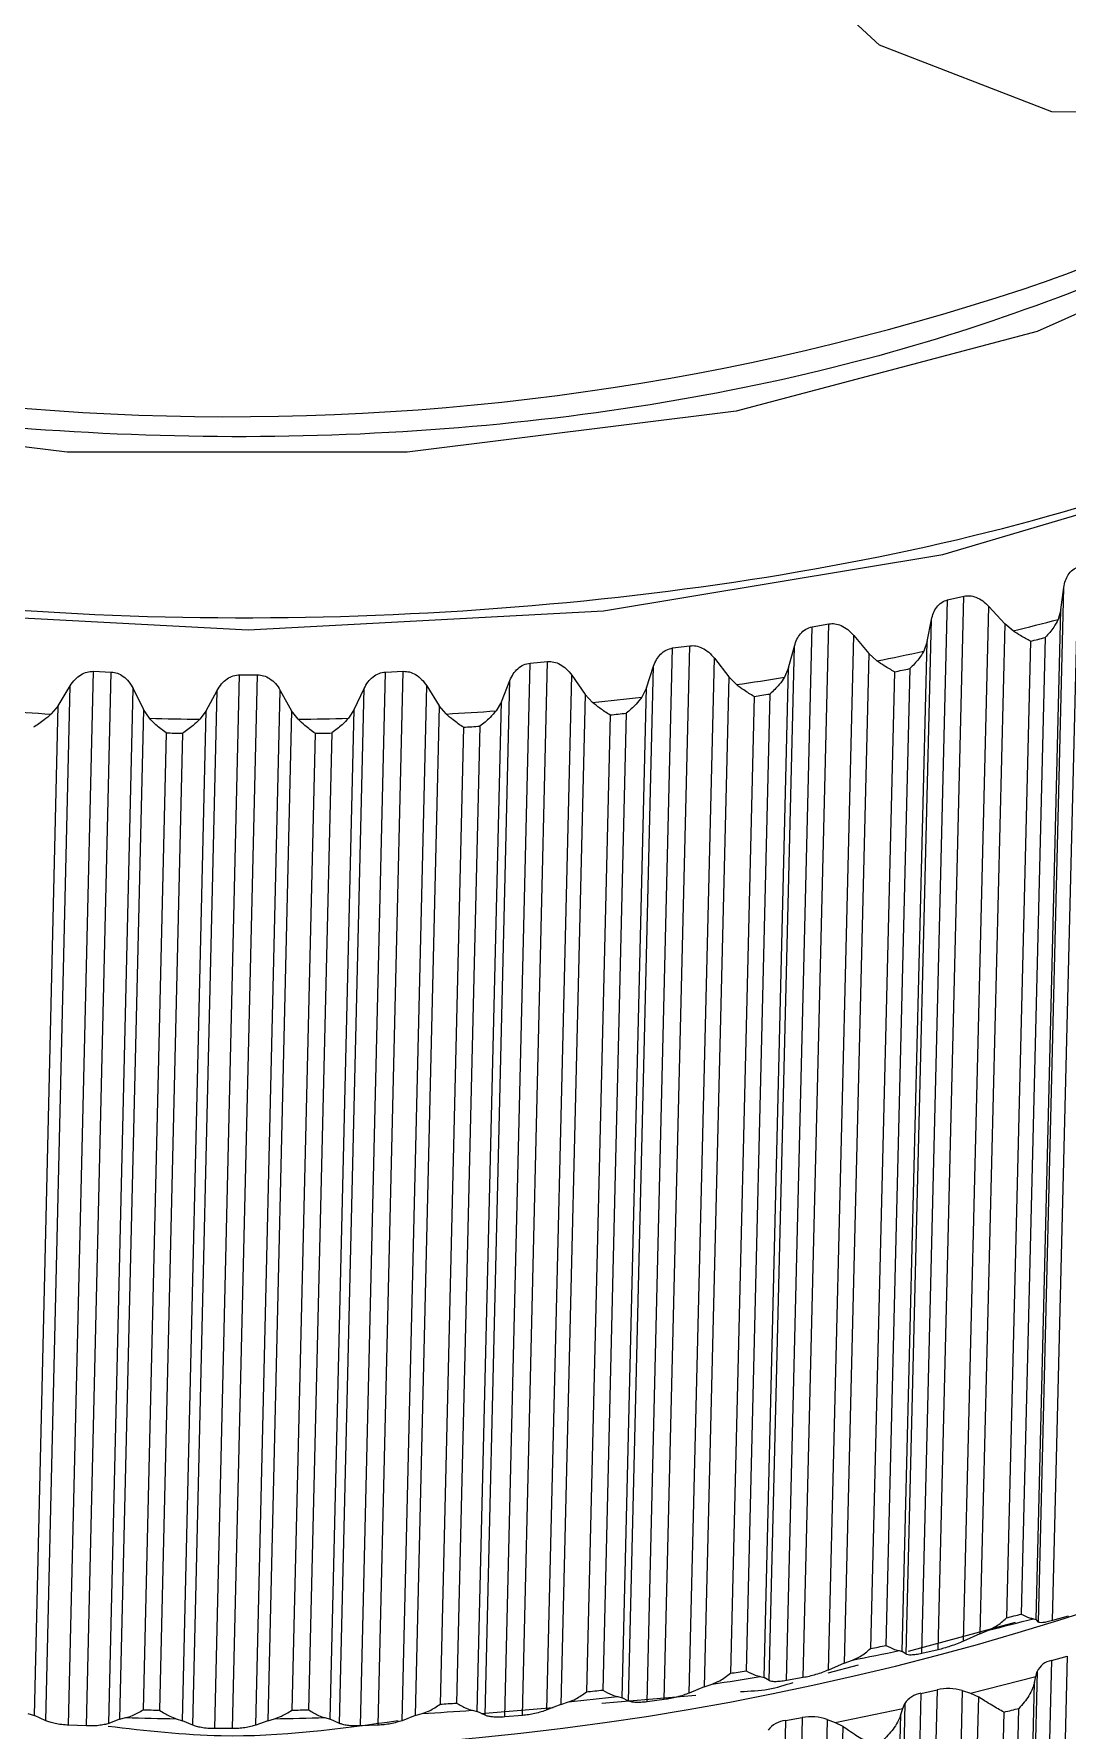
# Model space of a CAD drawing. Header units: millimetres. Extents: x 0 to 279, y 0 to 216.
# Drawn here: x 103.998 to 105.188, y 48.373 to 50.326 of the extents above; entities that cross this region are included whole.
import ezdxf

# ---------------------------------------------------------------- set-up
doc = ezdxf.new("R2010")
doc.units = ezdxf.units.MM

msp = doc.modelspace()

# ---------------------------------------------------------------- linework, layer by layer
at = {"color": 7, "linetype": 'Continuous', "lineweight": 25}
for p, q in [((105.171, 48.4988), (105.2009, 49.7124)), ((105.0392, 48.4652), (105.0689, 49.6788)), ((105.0502, 49.6745), (105.0689, 49.6788)), ((105.1547, 48.4972), (105.1841, 49.6887)), ((105.1806, 49.6631), (105.1841, 49.6887)), ((105.0205, 48.461), (105.0502, 49.6745)), ((105.0684, 48.4752), (105.0977, 49.6667)), ((105.0977, 49.6667), (105.116, 49.6467)), ((105.152, 48.5002), (105.1806, 49.6631)), ((105.1806, 49.6631), (105.1775, 49.6519)), ((104.8645, 48.4297), (104.8941, 49.6434)), ((104.8838, 48.4332), (104.9134, 49.6468)), ((104.8941, 49.6434), (104.9134, 49.6468)), ((105.0024, 48.4601), (105.0316, 49.6517)), ((105.0265, 49.6263), (105.0316, 49.6517)), ((105.116, 49.6467), (105.0874, 48.4838)), ((105.1255, 49.6387), (105.116, 49.6467)), ((104.7041, 48.4053), (104.7334, 49.619)), ((104.7238, 48.4079), (104.7532, 49.6216)), ((104.7334, 49.619), (104.7532, 49.6216)), ((104.8447, 48.4297), (104.8737, 49.6213)), ((104.867, 49.5962), (104.8737, 49.6213)), ((104.9129, 48.4419), (104.942, 49.6335)), ((104.942, 49.6335), (104.9595, 49.6127)), ((104.998, 48.4633), (105.0265, 49.6263)), ((105.0265, 49.6263), (105.0226, 49.6152)), ((105.1456, 49.6268), (105.1179, 48.502)), ((105.1626, 49.6312), (105.1349, 48.5063)), ((104.5401, 48.3879), (104.5693, 49.6016)), ((104.5603, 48.3896), (104.5894, 49.6034)), ((104.5693, 49.6016), (104.5894, 49.6034)), ((104.7526, 48.4154), (104.7815, 49.6071)), ((104.7815, 49.6071), (104.798, 49.5856)), ((104.9595, 49.6127), (104.9311, 48.4497)), ((104.9686, 49.6043), (104.9595, 49.6127)), ((104.0376, 48.3784), (104.0661, 49.5922)), ((104.0581, 48.3776), (104.0867, 49.5913)), ((104.0661, 49.5922), (104.0867, 49.5913)), ((104.2059, 48.3744), (104.2346, 49.5882)), ((104.2264, 48.3744), (104.2551, 49.5882)), ((104.2346, 49.5882), (104.2551, 49.5882)), ((104.3737, 48.3776), (104.4027, 49.5913)), ((104.3941, 48.3784), (104.4231, 49.5922)), ((104.4027, 49.5913), (104.4231, 49.5922)), ((104.5173, 48.3898), (104.5459, 49.5815)), ((104.5361, 49.5571), (104.5459, 49.5815)), ((104.5885, 48.396), (104.6172, 49.5877)), ((104.6172, 49.5877), (104.6327, 49.5655)), ((104.6827, 48.4062), (104.7115, 49.5979)), ((104.7032, 49.5731), (104.7115, 49.5979)), ((104.798, 49.5856), (104.7698, 48.4225)), ((104.8069, 49.5768), (104.798, 49.5856)), ((104.8387, 48.4332), (104.867, 49.5962)), ((104.867, 49.5962), (104.8624, 49.5853)), ((104.9889, 49.5916), (104.9614, 48.4667)), ((105.0066, 49.5952), (104.9791, 48.4702)), ((104.0113, 48.3836), (104.0393, 49.5753)), ((104.0254, 49.5525), (104.0393, 49.5753)), ((104.0838, 48.3805), (104.1119, 49.5723)), ((104.1119, 49.5723), (104.1237, 49.5483)), ((104.1806, 48.3785), (104.2087, 49.5702)), ((104.1961, 49.5468), (104.2087, 49.5702)), ((104.2531, 48.3785), (104.2814, 49.5702)), ((104.2814, 49.5702), (104.2945, 49.5468)), ((104.3496, 48.3805), (104.378, 49.5723)), ((104.3667, 49.5483), (104.378, 49.5723)), ((104.4217, 48.3836), (104.4502, 49.5753)), ((104.4502, 49.5753), (104.4645, 49.5525)), ((104.6327, 49.5655), (104.6047, 48.4024)), ((104.6411, 49.5563), (104.6327, 49.5655)), ((104.6751, 48.41), (104.7032, 49.5731)), ((104.7032, 49.5731), (104.6978, 49.5624)), ((104.8272, 49.5632), (104.7999, 48.4382)), ((104.8454, 49.566), (104.8181, 48.441)), ((103.9981, 48.3894), (104.0254, 49.5525)), ((104.0254, 49.5525), (104.0175, 49.543)), ((104.1237, 49.5483), (104.0963, 48.3852)), ((104.1306, 49.5382), (104.1237, 49.5483)), ((104.1686, 48.3836), (104.1961, 49.5468)), ((104.1961, 49.5468), (104.1888, 49.5369)), ((104.2945, 49.5468), (104.2669, 48.3836)), ((104.3019, 49.5369), (104.2945, 49.5468)), ((104.339, 48.3852), (104.3667, 49.5483)), ((104.3667, 49.5483), (104.36, 49.5382)), ((104.4645, 49.5525), (104.4367, 48.3894)), ((104.4725, 49.543), (104.4645, 49.5525)), ((104.5082, 48.394), (104.5361, 49.5571)), ((104.5361, 49.5571), (104.5301, 49.5467)), ((104.6614, 49.5418), (104.6343, 48.4168)), ((104.68, 49.5439), (104.6528, 48.4188)), ((104.1498, 49.5212), (104.1233, 48.3961)), ((104.1689, 49.5208), (104.1424, 48.3957)), ((104.3216, 49.5208), (104.2949, 48.3957)), ((104.3407, 49.5212), (104.3139, 48.3961)), ((104.4925, 49.5277), (104.4656, 48.4026)), ((104.5114, 49.5289), (104.4844, 48.4038)), ((105.0052, 48.4637), (105.1284, 48.4971)), ((105.0874, 48.4838), (105.0972, 48.4878)), ((105.1491, 48.501), (105.152, 48.5002)), ((105.1547, 48.4972), (105.152, 48.5002)), ((105.1889, 48.5039), (105.171, 48.4988)), ((105.0874, 48.4838), (105.0684, 48.4752)), ((104.9124, 48.4386), (104.9477, 48.4481)), ((104.9311, 48.4497), (104.9129, 48.4419)), ((104.9311, 48.4497), (104.9405, 48.4533)), ((104.9944, 48.4643), (104.998, 48.4633)), ((105.0024, 48.4601), (104.998, 48.4633)), ((105.0392, 48.4652), (105.0205, 48.461)), ((105.1698, 48.4529), (105.1303, 46.8488)), ((105.1878, 48.458), (105.1482, 46.8539)), ((105.1698, 48.4529), (105.1878, 48.458)), ((104.8344, 48.4344), (104.8387, 48.4332)), ((104.8447, 48.4297), (104.8387, 48.4332)), ((104.8838, 48.4332), (104.8645, 48.4297)), ((105.0766, 48.4153), (105.1517, 48.4345)), ((105.1113, 46.85), (105.1502, 48.4276)), ((105.1533, 48.4403), (105.1141, 46.8471)), ((105.1502, 48.4276), (105.1517, 48.4345)), ((105.1517, 48.4345), (105.1533, 48.4403)), ((104.6517, 48.4036), (104.7601, 48.4128)), ((104.6701, 48.4114), (104.6751, 48.41)), ((104.6827, 48.4062), (104.6751, 48.41)), ((104.7238, 48.4079), (104.7041, 48.4053)), ((104.7698, 48.4225), (104.7526, 48.4154)), ((104.7698, 48.4225), (104.7789, 48.4258)), ((105.0194, 48.415), (104.98, 46.8108)), ((105.038, 48.4193), (104.9987, 46.8151)), ((105.0194, 48.415), (105.038, 48.4193)), ((105.067, 48.4183), (105.0279, 46.825)), ((105.0856, 48.4112), (105.0469, 46.8335)), ((105.067, 48.4183), (105.0766, 48.4153)), ((105.0766, 48.4153), (105.0856, 48.4112)), ((103.9905, 48.3919), (103.9981, 48.3894)), ((104.0113, 48.3836), (103.9981, 48.3894)), ((104.4367, 48.3894), (104.4217, 48.3836)), ((104.4367, 48.3894), (104.4449, 48.3919)), ((104.5025, 48.3956), (104.5082, 48.394)), ((104.5173, 48.3898), (104.5082, 48.394)), ((104.5129, 48.3918), (104.5958, 48.3989)), ((104.5603, 48.3896), (104.5401, 48.3879)), ((104.6047, 48.4024), (104.5885, 48.396)), ((104.6047, 48.4024), (104.6134, 48.4053)), ((104.9207, 48.3816), (104.9986, 48.3975)), ((104.9576, 46.813), (104.9962, 48.3907)), ((105.001, 48.4032), (104.962, 46.8099)), ((104.9962, 48.3907), (104.9986, 48.3975)), ((104.9986, 48.3975), (105.001, 48.4032)), ((105.0773, 46.8517), (105.1152, 48.3934)), ((105.0943, 46.856), (105.1323, 48.3977)), ((104.0581, 48.3776), (104.0376, 48.3784)), ((104.0963, 48.3852), (104.0838, 48.3805)), ((104.0963, 48.3852), (104.1034, 48.3871)), ((104.1616, 48.3859), (104.1686, 48.3836)), ((104.1806, 48.3785), (104.1686, 48.3836)), ((104.2264, 48.3744), (104.2059, 48.3744)), ((104.2669, 48.3836), (104.2531, 48.3785)), ((104.2669, 48.3836), (104.2746, 48.3859)), ((104.3326, 48.3871), (104.339, 48.3852)), ((104.3496, 48.3805), (104.339, 48.3852)), ((104.3941, 48.3784), (104.3737, 48.3776)), ((104.8634, 48.3838), (104.8243, 46.7795)), ((104.8827, 48.3872), (104.8436, 46.7829)), ((104.8634, 48.3838), (104.8827, 48.3872)), ((104.9115, 48.385), (104.8727, 46.7916)), ((104.9293, 48.3771), (104.8908, 46.7994)), ((104.9115, 48.385), (104.9207, 48.3816)), ((104.9207, 48.3816), (104.9293, 48.3771))]:
    msp.add_line(p, q, dxfattribs=at)
at = {"color": 8, "linetype": 'Continuous', "lineweight": 25, "flags": 128}
for points in [[(105.7696, 50.3677), (105.6452, 50.3062), (105.3981, 50.2342), (105.1701, 50.2365), (104.9716, 50.3132), (104.8122, 50.4608), (104.6993, 50.6725), (104.6382, 50.9385), (104.6319, 51.2462), (104.6808, 51.5813), (104.7826, 51.9281), (104.9325, 52.2702), (105.1235, 52.5915), (105.3466, 52.8769), (105.5912, 53.113), (105.8459, 53.2887)], [(102.0758, 50.8936), (102.0716, 50.7786), (102.1248, 50.557), (102.2569, 50.3437), (102.4628, 50.1468), (102.7347, 49.9742), (103.0622, 49.8323), (103.4328, 49.7268), (103.8319, 49.6619), (104.2443, 49.6399), (104.6539, 49.6619), (105.0448, 49.7268), (105.4019, 49.8323), (105.7114, 49.9742), (105.9613, 50.1468), (106.1421, 50.3437), (106.247, 50.557), (106.2724, 50.7716)]]:
    msp.add_lwpolyline(points, dxfattribs=at)
at = {"color": 7, "linetype": 'Continuous', "lineweight": 25, "flags": 128}
msp.add_lwpolyline([(105.7988, 50.409), (105.6834, 50.2815), (105.4505, 50.1159), (105.1532, 49.9837), (104.8065, 49.8917), (104.4276, 49.8444), (104.0359, 49.8444), (103.6511, 49.8917), (103.2926, 49.9837), (102.9784, 50.1159)], dxfattribs=at)
at = {"color": 7, "linetype": 'Continuous', "lineweight": 25}
for centre, radius, start, end in [((104.2227, 52.6476), 2.771, 289.9732, 313.9846), ((104.2246, 52.7911), 2.9057, 248.1062, 288.9722), ((104.3762, 52.6959), 3.1477, 283.7715, 284.7481), ((104.3765, 52.6886), 3.1569, 284.1008, 284.4201), ((104.3219, 52.9331), 3.3911, 280.9941, 281.9235), ((104.2843, 53.1437), 3.605, 278.3354, 279.2277), ((104.3221, 52.9266), 3.401, 281.3074, 281.6112), ((104.2611, 53.3189), 3.7818, 275.7676, 276.6319), ((104.2843, 53.1378), 3.6156, 278.6361, 278.9278), ((104.2444, 53.5482), 4.0117, 265.9265, 266.7576), ((104.2495, 53.4515), 3.9149, 273.2655, 274.1102), ((104.2611, 53.3135), 3.7928, 276.0588, 276.3413), ((104.2455, 53.5686), 4.0321, 268.3668, 269.1951), ((104.2454, 53.5639), 4.0438, 268.6455, 268.9163), ((104.2457, 53.5359), 3.9994, 270.806, 271.6387), ((104.2456, 53.5311), 4.0111, 271.0863, 271.3585), ((104.2494, 53.4465), 3.9263, 273.55, 273.8261), ((104.1895, 51.6678), 3.3192, 243.4612, 297.5749), ((104.3494, 51.5522), 3.1455, 284.1422, 284.4623), ((104.3484, 51.5332), 3.1361, 283.8129, 284.7922), ((104.2952, 51.7886), 3.3881, 281.3411, 281.6458), ((104.2944, 51.7689), 3.3779, 281.0277, 281.9598), ((105.1734, 48.4312), 0.022, 99.2842, 155.5634), ((104.2569, 51.978), 3.5904, 278.3612, 279.2562), ((104.2575, 51.9984), 3.6013, 278.6622, 278.9547), ((104.2338, 52.1521), 3.766, 275.7856, 276.6526), ((104.2344, 52.173), 3.7774, 276.0772, 276.3606), ((105.0225, 48.39), 0.0253, 97.2752, 148.4996), ((105.0505, 48.3628), 0.0578, 73.4371, 102.4884), ((104.2188, 52.4218), 4.0268, 268.6414, 268.9129), ((104.2189, 52.3892), 3.9942, 271.0896, 271.3627), ((104.2222, 52.2838), 3.8983, 273.2758, 274.1231), ((104.2227, 52.3051), 3.91, 273.5609, 273.8378), ((104.8928, 48.3308), 0.0573, 70.8962, 100.1292), ((104.3468, 51.4425), 3.1444, 284.1462, 284.4663), ((104.2182, 52.4002), 4.0147, 268.3617, 269.1925), ((104.2184, 52.3677), 3.9822, 270.8085, 271.6439), ((104.8661, 48.3551), 0.0288, 95.361, 142.1674)]:
    msp.add_arc(centre, radius, start, end, dxfattribs=at)
at = {"color": 8, "linetype": 'Continuous', "lineweight": 25}
for points, knots in [([(102.1103, 50.8847), (102.1006, 50.8512), (102.0582, 50.704), (102.1808, 50.441), (102.4584, 50.1424), (102.8796, 49.902), (103.4076, 49.729), (104.0291, 49.6414), (104.6706, 49.6605), (105.2575, 49.7752), (105.5563, 49.9172), (105.7002, 49.9855)], [0, 0, 0, 0, 0.037101, 0.16301, 0.283251, 0.394859, 0.512164, 0.636768, 0.76334, 0.886037, 1, 1, 1, 1]), ([(105.6599, 50.3231), (105.6439, 50.3025), (105.5687, 50.2056), (105.3118, 50.0664), (104.9066, 49.9231), (104.4066, 49.8523), (103.882, 49.8677), (103.3913, 49.9612), (103.1328, 50.0769), (103.0083, 50.1326)], [0, 0, 0, 0, 0.040409, 0.189831, 0.34688, 0.513702, 0.683157, 0.847425, 1, 1, 1, 1])]:
    msp.add_open_spline(points, degree=3, knots=knots, dxfattribs=at)
at = {"color": 7, "linetype": 'Continuous', "lineweight": 25}
for points, knots in [([(105.1841, 49.6887), (105.1846, 49.6914), (105.1856, 49.6966), (105.189, 49.7036), (105.1939, 49.7095), (105.1986, 49.7114), (105.2009, 49.7124)], [0, 0, 0, 0, 0.258795, 0.499128, 0.756621, 1, 1, 1, 1]), ([(105.0689, 49.6788), (105.0712, 49.6791), (105.0758, 49.6797), (105.0833, 49.6775), (105.091, 49.6734), (105.0954, 49.669), (105.0977, 49.6667)], [0, 0, 0, 0, 0.216357, 0.445782, 0.71228, 1, 1, 1, 1]), ([(105.0316, 49.6517), (105.0323, 49.6543), (105.0336, 49.6595), (105.0375, 49.6663), (105.0429, 49.672), (105.0478, 49.6737), (105.0502, 49.6745)], [0, 0, 0, 0, 0.258794, 0.499128, 0.756621, 1, 1, 1, 1]), ([(104.8737, 49.6213), (104.8746, 49.624), (104.8762, 49.6291), (104.8806, 49.6357), (104.8864, 49.6411), (104.8916, 49.6426), (104.8941, 49.6434)], [0, 0, 0, 0, 0.258794, 0.499128, 0.75662, 1, 1, 1, 1]), ([(104.9134, 49.6468), (104.9157, 49.647), (104.9205, 49.6474), (104.928, 49.6449), (104.9356, 49.6404), (104.9398, 49.6359), (104.942, 49.6335)], [0, 0, 0, 0, 0.216357, 0.445782, 0.71228, 1, 1, 1, 1]), ([(105.1456, 49.6268), (105.1419, 49.6289), (105.1356, 49.6322), (105.1284, 49.6368), (105.1255, 49.6387)], [0, 0, 0, 0, 0.593636, 1, 1, 1, 1]), ([(105.1775, 49.6519), (105.1759, 49.6489), (105.1721, 49.6415), (105.1662, 49.635), (105.1626, 49.6312)], [0, 0, 0, 0, 0.406364, 1, 1, 1, 1]), ([(104.7115, 49.5979), (104.7125, 49.6005), (104.7145, 49.6056), (104.7194, 49.612), (104.7256, 49.6171), (104.7309, 49.6184), (104.7334, 49.619)], [0, 0, 0, 0, 0.2617626, 0.5041037, 0.7592028, 1, 1, 1, 1]), ([(104.7532, 49.6216), (104.7556, 49.6217), (104.7605, 49.6219), (104.768, 49.619), (104.7754, 49.6143), (104.7794, 49.6096), (104.7815, 49.6071)], [0, 0, 0, 0, 0.216357, 0.445782, 0.71228, 1, 1, 1, 1]), ([(104.5459, 49.5815), (104.5471, 49.5841), (104.5494, 49.5892), (104.5549, 49.5954), (104.5614, 49.6001), (104.5667, 49.6011), (104.5693, 49.6016)], [0, 0, 0, 0, 0.266733, 0.513157, 0.763681, 1, 1, 1, 1]), ([(104.5894, 49.6034), (104.5918, 49.6034), (104.5968, 49.6033), (104.6042, 49.6002), (104.6114, 49.5951), (104.6152, 49.5902), (104.6172, 49.5877)], [0, 0, 0, 0, 0.216357, 0.445782, 0.71228, 1, 1, 1, 1]), ([(104.9889, 49.5916), (104.9851, 49.5938), (104.9786, 49.5974), (104.9715, 49.6023), (104.9686, 49.6043)], [0, 0, 0, 0, 0.593636, 1, 1, 1, 1]), ([(105.0226, 49.6152), (105.0208, 49.6123), (105.0165, 49.6051), (105.0103, 49.5989), (105.0066, 49.5952)], [0, 0, 0, 0, 0.4063641, 1, 1, 1, 1]), ([(104.0393, 49.5753), (104.0411, 49.5779), (104.0445, 49.5829), (104.0513, 49.5883), (104.0586, 49.5918), (104.0637, 49.5921), (104.0661, 49.5922)], [0, 0, 0, 0, 0.284219, 0.546962, 0.780082, 1, 1, 1, 1]), ([(104.0867, 49.5913), (104.0891, 49.591), (104.094, 49.5903), (104.101, 49.5863), (104.1073, 49.5803), (104.1103, 49.575), (104.1119, 49.5723)], [0, 0, 0, 0, 0.216357, 0.445782, 0.71228, 1, 1, 1, 1]), ([(104.2087, 49.5702), (104.2103, 49.5728), (104.2134, 49.5778), (104.2198, 49.5835), (104.2269, 49.5874), (104.2321, 49.588), (104.2346, 49.5882)], [0, 0, 0, 0, 0.278605, 0.535738, 0.774569, 1, 1, 1, 1]), ([(104.2551, 49.5882), (104.2576, 49.588), (104.2625, 49.5875), (104.2697, 49.5837), (104.2764, 49.5781), (104.2797, 49.5729), (104.2814, 49.5702)], [0, 0, 0, 0, 0.216357, 0.445782, 0.71228, 1, 1, 1, 1]), ([(104.378, 49.5723), (104.3794, 49.5749), (104.382, 49.5799), (104.388, 49.5859), (104.3948, 49.5902), (104.4001, 49.591), (104.4027, 49.5913)], [0, 0, 0, 0, 0.272489, 0.523904, 0.768805, 1, 1, 1, 1]), ([(104.4231, 49.5922), (104.4255, 49.5921), (104.4305, 49.5918), (104.4378, 49.5884), (104.4448, 49.583), (104.4483, 49.578), (104.4502, 49.5753)], [0, 0, 0, 0, 0.2163567, 0.4457821, 0.7122805, 1, 1, 1, 1]), ([(104.8624, 49.5853), (104.8604, 49.5825), (104.8557, 49.5755), (104.8492, 49.5695), (104.8454, 49.566)], [0, 0, 0, 0, 0.4063641, 1, 1, 1, 1]), ([(104.6978, 49.5624), (104.6957, 49.5597), (104.6905, 49.5529), (104.6839, 49.5472), (104.68, 49.5439)], [0, 0, 0, 0, 0.406364, 1, 1, 1, 1]), ([(104.8272, 49.5632), (104.8233, 49.5655), (104.8167, 49.5695), (104.8097, 49.5747), (104.8069, 49.5768)], [0, 0, 0, 0, 0.593636, 1, 1, 1, 1]), ([(104.0175, 49.543), (104.0149, 49.5406), (104.0083, 49.5349), (104.0013, 49.5303), (103.9972, 49.5277)], [0, 0, 0, 0, 0.406364, 1, 1, 1, 1]), ([(104.4925, 49.5277), (104.4885, 49.5303), (104.4818, 49.5349), (104.4752, 49.5406), (104.4725, 49.543)], [0, 0, 0, 0, 0.593636, 1, 1, 1, 1]), ([(104.5301, 49.5467), (104.5278, 49.544), (104.5222, 49.5375), (104.5154, 49.5321), (104.5114, 49.5289)], [0, 0, 0, 0, 0.4063641, 1, 1, 1, 1]), ([(104.6614, 49.5418), (104.6574, 49.5443), (104.6507, 49.5486), (104.6439, 49.5541), (104.6411, 49.5563)], [0, 0, 0, 0, 0.5936359, 1, 1, 1, 1]), ([(104.1498, 49.5212), (104.1458, 49.5242), (104.1391, 49.5293), (104.133, 49.5356), (104.1306, 49.5382)], [0, 0, 0, 0, 0.593636, 1, 1, 1, 1]), ([(104.1888, 49.5369), (104.1863, 49.5345), (104.18, 49.5284), (104.173, 49.5236), (104.1689, 49.5208)], [0, 0, 0, 0, 0.406364, 1, 1, 1, 1]), ([(104.3216, 49.5208), (104.3176, 49.5236), (104.3109, 49.5284), (104.3045, 49.5345), (104.3019, 49.5369)], [0, 0, 0, 0, 0.593636, 1, 1, 1, 1]), ([(104.36, 49.5382), (104.3576, 49.5356), (104.3517, 49.5293), (104.3448, 49.5242), (104.3407, 49.5212)], [0, 0, 0, 0, 0.406364, 1, 1, 1, 1]), ([(105.1349, 48.5063), (105.1383, 48.5047), (105.144, 48.502), (105.1476, 48.5013), (105.1491, 48.501)], [0, 0, 0, 0, 0.593636, 1, 1, 1, 1]), ([(105.0972, 48.4878), (105.1002, 48.4892), (105.1076, 48.4927), (105.1141, 48.4985), (105.1179, 48.502)], [0, 0, 0, 0, 0.406364, 1, 1, 1, 1]), ([(105.171, 48.4988), (105.1688, 48.4983), (105.1644, 48.4971), (105.1595, 48.4964), (105.1561, 48.4964), (105.1552, 48.4969), (105.1547, 48.4972)], [0, 0, 0, 0, 0.231036, 0.474113, 0.726954, 1, 1, 1, 1]), ([(104.9405, 48.4533), (104.9435, 48.4546), (104.9508, 48.4578), (104.9575, 48.4634), (104.9614, 48.4667)], [0, 0, 0, 0, 0.406364, 1, 1, 1, 1]), ([(104.9791, 48.4702), (104.9826, 48.4685), (104.9886, 48.4655), (104.9927, 48.4646), (104.9944, 48.4643)], [0, 0, 0, 0, 0.593636, 1, 1, 1, 1]), ([(105.0684, 48.4752), (105.0661, 48.4742), (105.0615, 48.4722), (105.0537, 48.4694), (105.0461, 48.467), (105.0414, 48.4658), (105.0392, 48.4652)], [0, 0, 0, 0, 0.28775, 0.55422, 0.783666, 1, 1, 1, 1]), ([(105.0205, 48.461), (105.0182, 48.4605), (105.0134, 48.4595), (105.0081, 48.4591), (105.0042, 48.4592), (105.003, 48.4598), (105.0024, 48.4601)], [0, 0, 0, 0, 0.2364095, 0.4855856, 0.7330768, 1, 1, 1, 1]), ([(104.7789, 48.4258), (104.7819, 48.4269), (104.789, 48.4298), (104.7959, 48.4351), (104.7999, 48.4382)], [0, 0, 0, 0, 0.406364, 1, 1, 1, 1]), ([(104.8116, 48.4172), (104.8225, 48.4177), (104.8444, 48.4186), (104.863, 48.4247), (104.8723, 48.4277)], [0, 0, 0, 0, 0.497832, 1, 1, 1, 1]), ([(104.8181, 48.441), (104.8217, 48.4391), (104.828, 48.4358), (104.8325, 48.4348), (104.8344, 48.4344)], [0, 0, 0, 0, 0.5936359, 1, 1, 1, 1]), ([(104.8645, 48.4297), (104.862, 48.4293), (104.857, 48.4286), (104.8513, 48.4284), (104.847, 48.4287), (104.8455, 48.4294), (104.8447, 48.4297)], [0, 0, 0, 0, 0.241846, 0.497389, 0.739426, 1, 1, 1, 1]), ([(104.9129, 48.4419), (104.9106, 48.441), (104.9063, 48.4392), (104.8986, 48.4367), (104.8909, 48.4346), (104.8861, 48.4336), (104.8838, 48.4332)], [0, 0, 0, 0, 0.28775, 0.55422, 0.783666, 1, 1, 1, 1]), ([(105.1502, 48.4276), (105.1496, 48.4254), (105.1483, 48.4204), (105.1428, 48.4097), (105.1364, 48.4024), (105.1323, 48.3977)], [0, 0, 0, 0, 0.226196, 0.499289, 1, 1, 1, 1]), ([(104.6134, 48.4053), (104.6163, 48.4063), (104.6233, 48.4089), (104.6302, 48.4138), (104.6343, 48.4168)], [0, 0, 0, 0, 0.406364, 1, 1, 1, 1]), ([(104.6528, 48.4188), (104.6566, 48.4167), (104.663, 48.4132), (104.668, 48.4119), (104.6701, 48.4114)], [0, 0, 0, 0, 0.593636, 1, 1, 1, 1]), ([(104.7526, 48.4154), (104.7504, 48.4146), (104.7463, 48.413), (104.7387, 48.4108), (104.7311, 48.409), (104.7262, 48.4083), (104.7238, 48.4079)], [0, 0, 0, 0, 0.28775, 0.55422, 0.783666, 1, 1, 1, 1]), ([(105.1152, 48.3934), (105.1107, 48.3959), (105.1037, 48.3997), (105.0932, 48.4063), (105.088, 48.4096), (105.0856, 48.4112)], [0, 0, 0, 0, 0.500711, 0.773789, 1, 1, 1, 1]), ([(104.1034, 48.3871), (104.106, 48.3878), (104.1122, 48.3895), (104.1192, 48.3937), (104.1233, 48.3961)], [0, 0, 0, 0, 0.4063641, 1, 1, 1, 1]), ([(104.1424, 48.3957), (104.1464, 48.3931), (104.1531, 48.3887), (104.1592, 48.3867), (104.1616, 48.3859)], [0, 0, 0, 0, 0.593636, 1, 1, 1, 1]), ([(104.2746, 48.3859), (104.2773, 48.3867), (104.2838, 48.3887), (104.2908, 48.3931), (104.2949, 48.3957)], [0, 0, 0, 0, 0.406364, 1, 1, 1, 1]), ([(104.3139, 48.3961), (104.3179, 48.3937), (104.3245, 48.3895), (104.3303, 48.3878), (104.3326, 48.3871)], [0, 0, 0, 0, 0.5936359, 1, 1, 1, 1]), ([(104.4449, 48.3919), (104.4477, 48.3928), (104.4545, 48.3951), (104.4615, 48.3998), (104.4656, 48.4026)], [0, 0, 0, 0, 0.4063641, 1, 1, 1, 1]), ([(104.4844, 48.4038), (104.4883, 48.4016), (104.4949, 48.3977), (104.5003, 48.3962), (104.5025, 48.3956)], [0, 0, 0, 0, 0.593636, 1, 1, 1, 1]), ([(104.5401, 48.3879), (104.5375, 48.3877), (104.5321, 48.3874), (104.5256, 48.3878), (104.5205, 48.3886), (104.5184, 48.3894), (104.5173, 48.3898)], [0, 0, 0, 0, 0.243394, 0.500873, 0.741225, 1, 1, 1, 1]), ([(104.5885, 48.396), (104.5865, 48.3952), (104.5825, 48.3938), (104.5752, 48.3919), (104.5676, 48.3904), (104.5627, 48.3899), (104.5603, 48.3896)], [0, 0, 0, 0, 0.28775, 0.55422, 0.783666, 1, 1, 1, 1]), ([(104.7041, 48.4053), (104.7015, 48.405), (104.6962, 48.4045), (104.6901, 48.4046), (104.6854, 48.4051), (104.6836, 48.4059), (104.6827, 48.4062)], [0, 0, 0, 0, 0.2433943, 0.5008734, 0.7412253, 1, 1, 1, 1]), ([(104.9962, 48.3907), (104.9955, 48.3885), (104.9937, 48.3836), (104.9875, 48.3732), (104.9808, 48.3662), (104.9764, 48.3616)], [0, 0, 0, 0, 0.226196, 0.499289, 1, 1, 1, 1]), ([(104.0376, 48.3784), (104.0349, 48.3786), (104.0293, 48.379), (104.022, 48.3803), (104.0158, 48.3819), (104.0128, 48.383), (104.0113, 48.3836)], [0, 0, 0, 0, 0.243393, 0.500873, 0.741224, 1, 1, 1, 1]), ([(104.0838, 48.3805), (104.0822, 48.38), (104.0791, 48.379), (104.0725, 48.378), (104.0655, 48.3774), (104.0605, 48.3775), (104.0581, 48.3776)], [0, 0, 0, 0, 0.28775, 0.55422, 0.783666, 1, 1, 1, 1]), ([(104.083, 48.3773), (104.1266, 48.3723), (104.239, 48.3592), (104.3496, 48.3744), (104.4173, 48.3837)], [0, 0, 0, 0, 0.387624, 1, 1, 1, 1]), ([(104.2059, 48.3744), (104.2032, 48.3745), (104.1976, 48.3746), (104.1905, 48.3756), (104.1846, 48.3769), (104.182, 48.3779), (104.1806, 48.3785)], [0, 0, 0, 0, 0.243393, 0.500873, 0.741224, 1, 1, 1, 1]), ([(104.2531, 48.3785), (104.2513, 48.3779), (104.2479, 48.3767), (104.241, 48.3754), (104.2338, 48.3746), (104.2288, 48.3745), (104.2264, 48.3744)], [0, 0, 0, 0, 0.28775, 0.55422, 0.783666, 1, 1, 1, 1]), ([(104.3737, 48.3776), (104.371, 48.3775), (104.3655, 48.3774), (104.3588, 48.3781), (104.3532, 48.3791), (104.3508, 48.38), (104.3496, 48.3805)], [0, 0, 0, 0, 0.243394, 0.500873, 0.741224, 1, 1, 1, 1]), ([(104.4217, 48.3836), (104.4198, 48.383), (104.4161, 48.3817), (104.4089, 48.3801), (104.4015, 48.3789), (104.3965, 48.3786), (104.3941, 48.3784)], [0, 0, 0, 0, 0.28775, 0.55422, 0.783666, 1, 1, 1, 1]), ([(104.9588, 48.358), (104.9542, 48.3607), (104.947, 48.3649), (104.9366, 48.372), (104.9316, 48.3755), (104.9293, 48.3771)], [0, 0, 0, 0, 0.5007111, 0.7737886, 1, 1, 1, 1])]:
    msp.add_open_spline(points, degree=3, knots=knots, dxfattribs=at)

doc.saveas('drawing.dxf')
